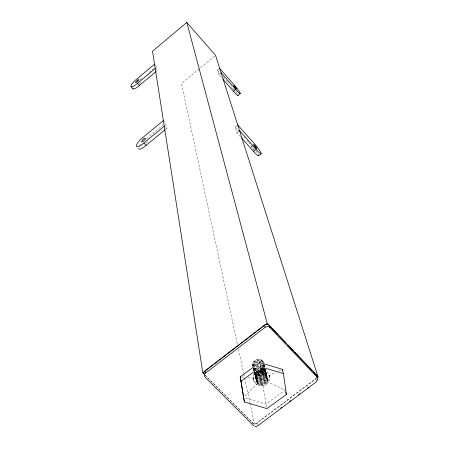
<?xml version="1.0" encoding="UTF-8"?>
<svg xmlns="http://www.w3.org/2000/svg" width="449" height="449" viewBox="0 0 449 449"><rect width="100%" height="100%" fill="white"/><g stroke="black" fill="none" stroke-linecap="round" stroke-linejoin="round"><path stroke-width="0.34" stroke-dasharray="2.25 1.68" d="M244.924 396.108L261.784 379.147L275.995 372.333M139.981 80.102L142.108 78.322M149.023 72.542L155.405 67.21M214.465 56.237L181.475 83.565L237.431 344.495M221.082 77.183L218.781 74.562L217.428 70.229L218.781 69.112M139.241 83.873L139.409 83.733A2.211 0.55 -42.5 0 0 140.829 81.937M218.781 74.562L220.605 73.064M146.526 138.651L164.502 123.851M165.395 129.52L166.467 128.638L165.563 122.981L164.244 121.544M240.63 136.917L236.926 132.758L235.158 127.084L236.707 125.827M236.926 132.758L238.498 131.484M145.891 143.293L146.082 143.141A2.526 0.724 -42.9 0 0 147.687 140.773M251.07 146.565L252.108 145.729M205.283 375.229L254.611 424.625L316.427 378.198M204.699 374.87L252.562 422.79A3.25 2.75 -12.3 0 0 257.097 422.936L315.754 378.877A3.289 2.812 -16.1 0 0 316.517 378.086M278.52 371.121L282.303 369.308M241.624 376.958L244.408 377.261M247.882 377.637L261.784 379.147L285.216 390.108L265.87 404.111L244.789 397.954M256.727 378.743L256.278 378.305A5.663 4.872 -13.2 0 1 257.255 371.592A5.663 4.872 -13.2 0 1 264.916 371.519M256.396 378.816L256.845 379.259A5.669 4.877 -13.2 0 0 264.517 379.158A5.669 4.877 -13.2 0 0 265.494 372.468M256.514 379.332L256.963 379.775A5.674 4.877 -13.2 0 0 264.641 379.669A5.674 4.877 -13.2 0 0 265.617 372.979L265.185 372.524A5.674 4.877 -13.2 0 0 257.496 372.619A5.674 4.877 -13.2 0 0 256.531 379.321M257.081 380.292L256.632 379.848A5.674 4.883 -13.2 0 1 257.614 373.13A5.674 4.883 -13.2 0 1 265.292 373.052M256.749 380.365L257.204 380.808A5.68 4.883 -13.2 0 0 264.893 380.701A5.68 4.883 -13.2 0 0 265.87 374.006L265.438 373.546M256.873 380.881L257.322 381.324A5.685 4.888 -13.2 0 0 265.017 381.218A5.685 4.888 -13.2 0 0 265.993 374.517M257.563 382.363L257.109 381.919A5.691 4.894 -13.2 0 1 258.096 375.184A5.691 4.894 -13.2 0 1 265.797 375.106M257.681 382.885L257.232 382.436A5.697 4.894 -13.2 0 1 258.22 375.701A5.697 4.894 -13.2 0 1 265.92 375.622M257.35 382.958L257.805 383.401A5.702 4.9 -13.2 0 0 265.522 383.294A5.702 4.9 -13.2 0 0 266.504 376.582L266.066 376.122M257.591 384.002L258.046 384.445A5.708 4.905 -13.2 0 0 265.774 384.338A5.708 4.905 -13.2 0 0 266.757 377.615M254.729 370.105L254.28 369.667A5.596 4.827 -13.2 0 1 253.64 368.635M254.482 370.251L254.398 370.167A5.601 4.832 -13.2 0 1 253.539 368.573M254.864 372.182L255.307 372.625A5.618 4.844 -13.2 0 0 261.43 373.383A5.618 4.844 -13.2 0 0 264.916 368.663M254.981 372.687L255.425 373.13M255.543 373.635L255.094 373.192A5.624 4.849 -13.2 0 1 254.746 372.692M255.212 373.703L255.661 374.14A5.629 4.849 -13.2 0 0 262.115 374.763A5.629 4.849 -13.2 0 0 265.247 369.572M255.329 374.208L255.778 374.651A5.629 4.855 -13.2 0 0 262.542 375.117A5.629 4.855 -13.2 0 0 265.241 369.488L267.671 379.214M255.447 374.724L255.896 375.162M255.565 375.229L256.014 375.673A5.641 4.86 -13.2 0 0 263.653 375.572A5.641 4.86 -13.2 0 0 264.618 368.91L264.551 368.814M255.683 375.74L256.132 376.183A5.646 4.86 -13.2 0 0 263.776 376.082A5.646 4.86 -13.2 0 0 264.742 369.415M256.368 377.205L255.919 376.762A5.652 4.866 -13.2 0 1 255.262 372.142M256.037 377.278L256.486 377.716A5.657 4.866 -13.2 0 0 264.147 377.615A5.657 4.866 -13.2 0 0 265.118 370.941L264.686 370.481A5.657 4.866 -13.2 0 0 258.854 369.578M264.932 371.503L265.381 371.946M265.511 372.457L265.062 372.013A5.669 4.877 -13.2 0 0 257.372 372.103A5.669 4.877 -13.2 0 0 256.413 378.804M265.308 373.035L265.763 373.478A5.674 4.883 -13.2 0 1 264.77 380.185A5.674 4.883 -13.2 0 1 257.103 380.275M266.016 374.505L265.561 374.062A5.685 4.888 -13.2 0 0 257.855 374.157A5.685 4.888 -13.2 0 0 256.89 380.87M266.139 375.022L265.69 374.573A5.691 4.888 -13.2 0 0 257.973 374.668A5.691 4.888 -13.2 0 0 257.008 381.386L257.44 381.846A5.691 4.888 -13.2 0 0 265.146 381.74A5.691 4.888 -13.2 0 0 266.122 375.033M265.814 375.089L266.268 375.532A5.691 4.894 -13.2 0 1 265.269 382.256A5.691 4.894 -13.2 0 1 257.58 382.346M265.943 375.605L266.392 376.049A5.697 4.894 -13.2 0 1 265.393 382.778A5.697 4.894 -13.2 0 1 257.704 382.868M266.773 377.603L266.324 377.154A5.708 4.9 -13.2 0 0 258.579 377.255A5.708 4.9 -13.2 0 0 257.608 383.99M262.469 361.445L262.906 361.883A5.584 4.821 -13.2 0 1 263.26 362.388M263.03 362.382L262.586 361.939A5.584 4.827 -13.2 0 0 256.166 361.31A5.584 4.827 -13.2 0 0 253.062 366.491M263.563 364.79L263.642 364.869A5.607 4.838 -13.2 0 1 264.624 367.058M263.765 365.368L263.322 364.93A5.613 4.838 -13.2 0 0 262.227 364.246M263.692 366.435L264.135 366.878M264.309 368.96L264.758 369.404M264.433 369.465L264.882 369.909M264.809 370.992L265.258 371.435M262.222 360.452L262.665 360.895A5.573 4.816 -13.2 0 1 263.512 362.489M262.788 361.389L262.345 360.951A5.579 4.821 -13.2 0 0 255.335 360.648A5.579 4.821 -13.2 0 0 253.18 366.637M165.58 127.673L166.467 128.638M155.315 65.038L156.471 66.323L157.161 70.639L155.999 69.348M235.158 127.084L239.278 131.714M243.858 136.861L244.772 137.894M247.062 140.464L248.437 142.007M248.898 142.524L250.267 144.067M252.652 149.107L252.91 149.394M217.428 70.229L220.616 73.855M223.344 76.97L226.981 81.117M227.435 81.634L231.981 86.82M232.728 88.644L231.375 87.549M233.093 89.087L233.716 89.935M315.754 378.877L316.489 381.201M269.428 375.544L269.804 377.053A8.301 7.133 -13.2 0 1 258.652 385.478A8.301 7.133 -13.2 0 1 256.514 373.31A8.301 7.133 -13.2 0 1 269.804 377.053M266.627 407.316L261.784 379.147L260.409 368.079M252.821 365.587L253.051 366.586M253.511 368.584L253.971 370.593M256.688 382.396L254.437 372.619A5.629 4.855 -13.2 0 0 255.346 374.197M253.174 378.692L253.517 380.208M257.097 422.936L257.631 425.377M238.458 349.288L243.599 373.259M243.745 373.944L244.481 377.368M244.626 378.052L249.913 402.708M250.059 403.393L254.611 424.625M252.562 422.79L252.821 424.013M253.444 149.966A2.503 0.342 51.2 0 1 253.068 149.573M251.255 147.188A2.503 0.342 51.2 0 1 252.17 147.48L252.579 147.94A2.503 0.342 51.2 0 1 253.971 149.854M251.642 145.611A8.43 1.151 51.2 0 1 252.748 146.845M253.494 147.727A8.43 1.151 51.2 0 1 255.666 150.494M255.997 150.948A8.43 1.151 51.2 0 1 258.529 155.163M139.398 145.97A8.514 2.43 -42.9 0 1 141.968 142.681M233.727 88.84A7.386 0.881 50.9 0 1 234.597 89.918M235.804 91.506A7.386 0.881 50.9 0 1 237.549 94.15M255.638 375.661A5.646 4.86 -13.2 0 1 254.577 372.872M263.715 368.528A5.646 4.86 -13.2 0 1 264.225 368.91M255.582 375.218A5.641 4.86 -13.2 0 1 254.527 372.434M255.576 369.505A5.641 4.86 -13.2 0 1 256.025 368.999M256.536 368.55A5.641 4.86 -13.2 0 1 257.72 367.815M258.377 367.551A5.641 4.86 -13.2 0 1 259.056 367.355M264.495 368.87A5.607 4.838 -13.2 0 1 255.604 371.974M263.872 364.874A5.601 4.832 -13.2 0 1 264.545 367.159M264.158 368.96A5.601 4.832 -13.2 0 1 256.053 371.789M253.522 368.489A5.601 4.832 -13.2 0 0 254.532 370.661A5.635 4.855 -13.2 0 1 258.871 366.782M254.151 365.508A5.601 4.832 -13.2 0 1 257.299 363.028M264.04 364.908A5.601 4.832 -13.2 0 1 264.382 367.265M264.034 368.461A5.601 4.832 -13.2 0 1 256.542 371.536M254.28 370.672A5.607 4.838 -13.2 0 1 253.64 368.994M255.083 364.97A5.607 4.838 -13.2 0 1 255.593 364.521M263.933 364.667A5.584 4.821 -13.2 0 1 263.546 366.463M262.441 368.062A5.584 4.821 -13.2 0 1 258.764 369.808M255.47 369.28A5.584 4.821 -13.2 0 1 254.398 368.584L253.938 368.163A5.618 4.844 -13.2 0 0 254.005 370.588M253.017 366.507A5.584 4.821 -13.2 0 1 255.683 360.901A5.584 4.821 -13.2 0 1 262.384 361.389M263.765 364.773A5.579 4.821 -13.2 0 1 263.131 366.53M261.812 368.012A5.579 4.821 -13.2 0 1 259.999 368.994M255.958 369.027A5.579 4.821 -13.2 0 1 254.28 368.085M262.772 361.4A5.579 4.821 -13.2 0 1 263.428 362.422M253.702 368.163A5.584 4.827 -13.2 0 0 254.067 368.651L254.493 369.1A5.59 4.827 -13.2 0 0 255.582 369.78M264.012 364.56A5.59 4.827 -13.2 0 1 263.883 366.373M262.564 368.562A5.59 4.827 -13.2 0 1 258.186 370.346M264.534 366.906A5.618 4.844 -13.2 0 0 263.872 365.884L263.445 365.43A5.618 4.844 -13.2 0 0 261.094 364.313M264.747 368.769A5.613 4.838 -13.2 0 1 260.981 373.007A5.613 4.838 -13.2 0 1 255.212 372.103M263.748 365.385A5.613 4.838 -13.2 0 1 264.624 366.973L264.158 364.964A5.596 4.832 -13.2 0 1 264.259 366.766M254.1 370.644A5.613 4.838 -13.2 0 1 253.752 368.281M254.055 370.403A5.624 4.849 -13.2 0 1 255.554 366.979M256.632 366.131A5.624 4.849 -13.2 0 1 259.269 365.217M261.335 365.318A5.624 4.849 -13.2 0 1 263.67 366.451M253.988 370.504A5.618 4.844 -13.2 0 1 254.617 367.518M257.777 365.026A5.618 4.844 -13.2 0 1 258.456 364.835M261.862 364.998A5.618 4.844 -13.2 0 1 263.546 365.946L264.012 366.373A5.618 4.844 -13.2 0 1 264.366 366.878M265.123 369.067A5.624 4.849 -13.2 0 1 261.992 374.258A5.624 4.849 -13.2 0 1 255.56 373.619M265.039 369.168A5.618 4.844 -13.2 0 1 261.554 373.894A5.618 4.844 -13.2 0 1 255.447 373.113M265.157 369.432A5.635 4.855 -13.2 0 1 262.968 375.454A5.635 4.855 -13.2 0 1 255.919 375.145M255.402 374.64A5.635 4.855 -13.2 0 1 254.392 372.462M263.518 364.88A5.573 4.816 -13.2 0 1 262.643 366.569M256.48 368.708A5.573 4.816 -13.2 0 1 254.168 367.591M253 366.07A5.573 4.816 -13.2 0 1 255.155 360.081A5.573 4.816 -13.2 0 1 262.143 360.401M256.705 380.281A5.68 4.883 -13.2 0 1 257.67 373.574A5.68 4.883 -13.2 0 1 265.353 373.495M265.365 371.957A5.663 4.872 -13.2 0 1 264.394 378.642A5.663 4.872 -13.2 0 1 256.744 378.726M264.792 371.009A5.663 4.872 -13.2 0 0 257.137 371.087A5.663 4.872 -13.2 0 0 256.177 377.777L256.609 378.232A5.663 4.872 -13.2 0 0 264.27 378.131A5.663 4.872 -13.2 0 0 265.241 371.446M255.167 373.619A5.629 4.849 -13.2 0 1 254.499 372.597M254.151 370.229A5.629 4.849 -13.2 0 1 259.326 365.649M261.391 365.75A5.629 4.849 -13.2 0 1 263.221 366.502M254.46 370.195A5.629 4.855 -13.2 0 1 260.207 366.176M254.931 372.232A5.646 4.86 -13.2 0 0 255.818 376.24L256.25 376.694A5.646 4.866 -13.2 0 0 263.9 376.593A5.646 4.866 -13.2 0 0 264.865 369.925M260.695 368.202A5.646 4.86 -13.2 0 1 262.721 368.528M263.333 368.781A5.646 4.86 -13.2 0 1 264.416 369.482M260.818 368.713A5.652 4.866 -13.2 0 1 264.54 369.993L265.005 370.419A5.652 4.866 -13.2 0 1 264.023 377.104A5.652 4.866 -13.2 0 1 256.39 377.188M257.367 382.946A5.702 4.9 -13.2 0 1 258.338 376.217A5.702 4.9 -13.2 0 1 266.049 376.139M256.059 377.261A5.657 4.866 -13.2 0 1 255.677 372.081M253.528 366.171A5.601 4.832 -13.2 0 1 258.551 362.22M263.619 368.528A5.596 4.832 -13.2 0 1 256.424 371.031M253.416 365.671A5.596 4.827 -13.2 0 1 261.133 362.001M264.135 365.059A5.59 4.827 -13.2 0 1 264.006 366.872M263.125 368.567A5.59 4.827 -13.2 0 1 256.951 370.711M255.139 369.965A5.59 4.827 -13.2 0 1 254.628 369.589L254.168 369.168A5.59 4.827 -13.2 0 1 253.814 368.663M253.174 365.778A5.59 4.827 -13.2 0 1 256.929 361.54A5.59 4.827 -13.2 0 1 262.693 362.455M256.138 371.823A8.284 7.122 -13.2 0 1 269.383 375.313A8.284 7.122 -13.2 0 1 258.781 384.075A8.284 7.122 -13.2 0 1 255.599 372.266"/><path stroke-width="0.67" d="M316.983 377.777L318.094 376.941L215.531 55.356L186.806 22.45L152.52 51.231L202.819 372.76L204.295 374.241M154.546 64.185L136.99 78.872A7.448 1.847 -42.5 0 0 130.906 86.382A7.448 1.847 -42.5 0 0 137.467 83.318L155.219 68.484M132.848 88.492A7.442 1.858 -42.5 0 0 139.42 85.45L156.089 71.537M163.369 120.59L143.265 137.158A8.52 2.413 -42.9 0 0 136.339 146.032A8.52 2.413 -42.9 0 0 143.893 142.973L164.25 126.225M138.55 148.383A8.514 2.43 -42.9 0 0 146.121 145.364L164.862 129.957M222.917 79.271L233.486 91.31L235.753 89.452A7.392 0.864 50.9 0 0 240.209 93.173A7.392 0.864 50.9 0 0 234.226 84.979L219.684 68.371M237.981 95.429L240.243 93.583M241.556 137.955L253.601 151.47L256.205 149.377A8.436 1.128 51.2 0 0 261.116 153.109A8.436 1.128 51.2 0 0 254.213 143.54L237.74 124.99M258.602 155.764L261.189 153.687M203.986 373.546A3.317 2.868 -10 0 1 205.126 370.795L264.556 325.104A3.356 2.935 -14.3 0 1 269.243 325.295L316.332 374.853L317.067 377.166A3.3 2.817 -16.1 0 1 316.489 381.201M202.819 372.76L212.798 365.088M213.909 364.234L255.492 332.266M256.598 331.413L267.133 323.314L186.806 22.45M253.932 425.815A3.261 2.756 -12.3 0 1 253.079 425.231L205.07 377.205A3.328 2.874 -10 0 1 205.496 373.119L265.135 327.304A3.368 2.941 -14.3 0 1 269.838 327.495L317.067 377.166M280.614 408.13L281.731 407.288M289.583 401.395L290.699 400.553M298.551 394.665L299.668 393.824M307.52 387.936L308.637 387.094M316.45 381.779L257.603 425.938L256.216 426.55L254.763 426.505M240.237 376.806L259.718 362.545L282.303 369.308L283.476 373.63L286.395 394.531L266.931 408.601L244.396 402.035L240.237 376.806L244.396 402.035M241.147 381.184L260.757 366.844L283.476 373.63M267.133 323.314L278.195 334.948M279.155 335.964L285.884 343.047M287.809 345.068L293.579 351.14M294.538 352.151L312.324 370.868M313.29 371.884L318.094 376.941M143.893 142.973L146.121 145.364M131.187 86.814L133.129 88.941M137.467 83.318L139.42 85.45M239.542 130.637L256.205 149.377M221.06 72.687L235.753 89.452M269.243 325.295L269.838 327.495M285.721 392.005L286.395 394.531M264.556 325.104L265.135 327.304M259.718 362.545L260.757 366.844M205.126 370.795L205.496 373.119M282.303 369.308L282.5 370.694M258.529 155.163A8.43 1.151 51.2 0 1 253.601 151.47M237.948 94.997A7.386 0.881 50.9 0 1 233.486 91.31M316.332 374.853A3.289 2.812 -16.1 0 1 316.938 377.154M236.382 88.863C232.324 85.512 233.177 83.548 236.382 88.863M137.428 80.203L136.99 80.562A2.211 0.55 -42.5 0 0 135.559 82.459A2.211 0.55 -42.5 0 0 137.029 81.965L137.467 81.606A2.211 0.55 -42.5 0 0 138.904 79.703A2.211 0.55 -42.5 0 0 137.428 80.203M143.792 138.937L143.293 139.342A2.531 0.718 -42.9 0 0 141.665 141.598A2.531 0.718 -42.9 0 0 143.36 141.16L143.865 140.756A2.531 0.718 -42.9 0 0 145.498 138.5A2.531 0.718 -42.9 0 0 143.792 138.937M255.655 147.491L255.245 147.019A2.503 0.337 51.2 0 1 253.634 144.657A2.503 0.337 51.2 0 1 254.751 145.397L255.161 145.863A2.503 0.337 51.2 0 1 256.772 148.226A2.503 0.337 51.2 0 1 255.655 147.491"/></g></svg>
